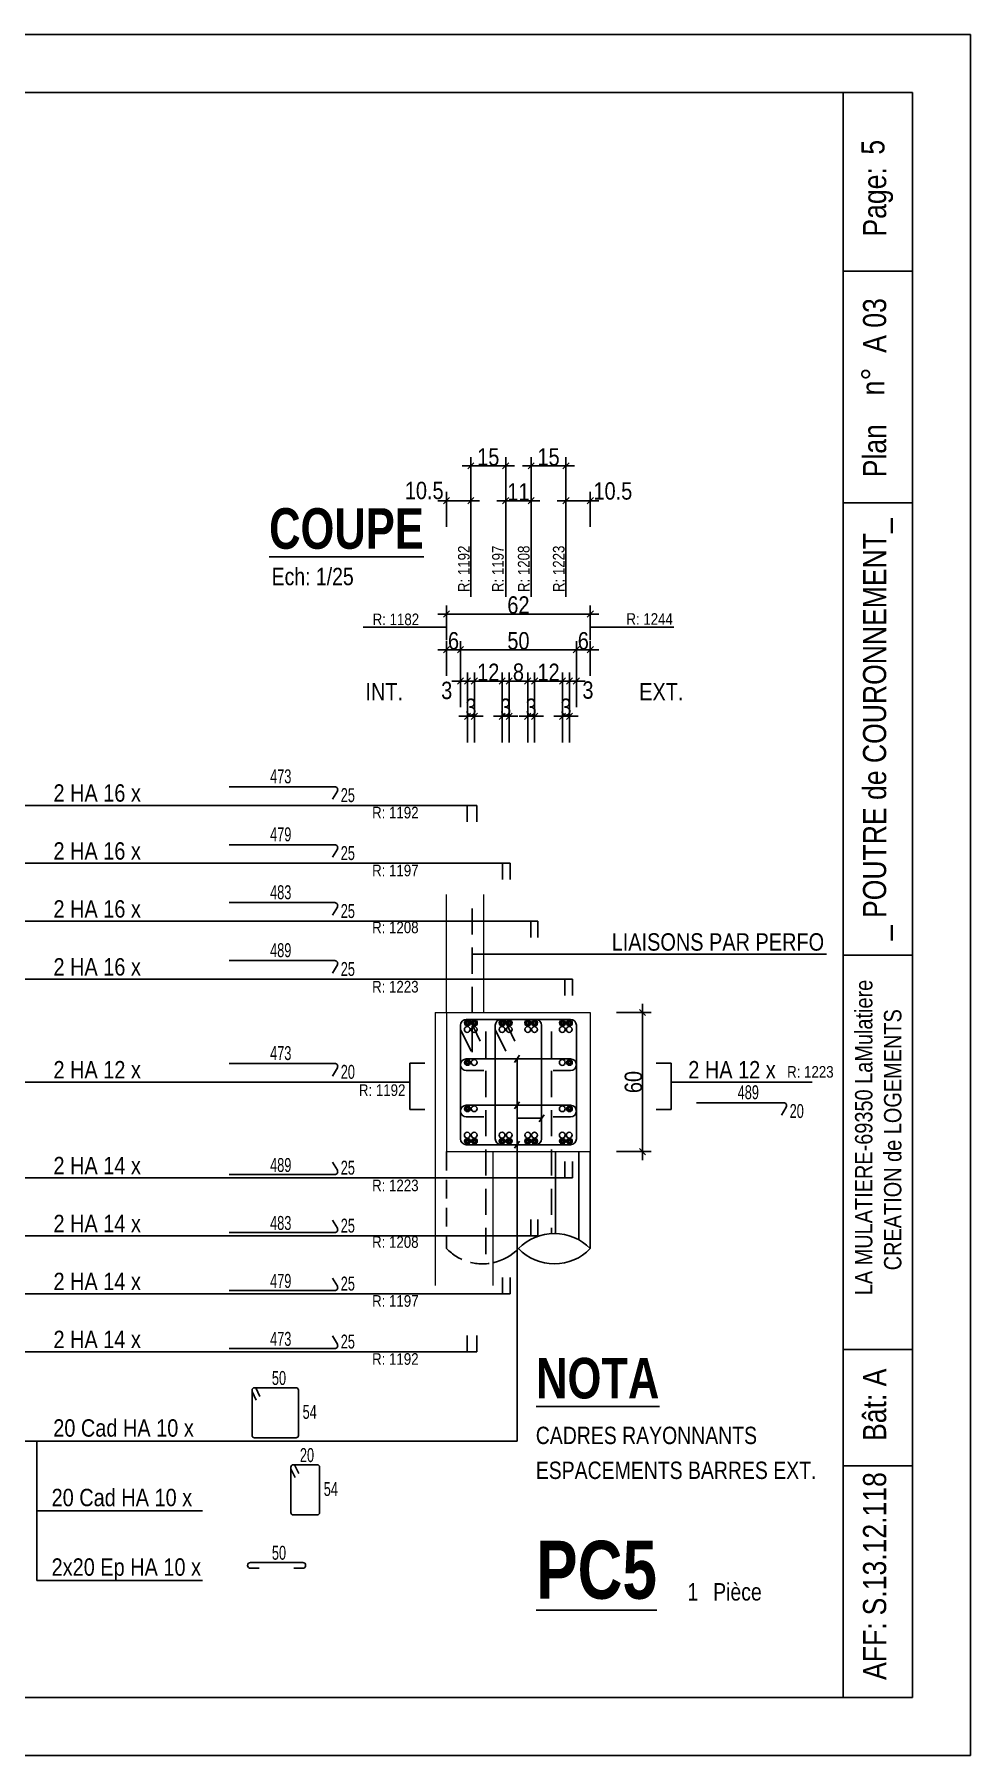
# Model space of a CAD drawing. Header units: centimetres. Extents: x 20328 to 51171, y -21855 to -16644.
# Drawn here: x 33502 to 34310, y -18525 to -17040 of the extents above; entities that cross this region are included whole.
import ezdxf
from ezdxf.enums import TextEntityAlignment as Align

# ---------------------------------------------------------------- set-up
doc = ezdxf.new("R2010")
doc.units = ezdxf.units.CM
doc.header["$LTSCALE"] = 25.4
doc.header["$PDMODE"] = 1
doc.header["$PDSIZE"] = -2
doc.linetypes.add('CACHEX2', pattern=[19.05, 12.7, -6.35])
for name, color, linetype in [('01_cote_gen', 4, 'Continuous'), ('01_fenetres', 171, 'Continuous'), ('01_linteaux', 2, 'Continuous'), ('01_murs_sup', 2, 'CACHEX2'), ('01_poch_murs', 253, 'Continuous'), ('01_texte', 230, 'Continuous'), ('AA_COTES', 2, 'Continuous')]:
    doc.layers.add(name, color=color, linetype=linetype)
doc.layers.add('01_murs_coup', color=5, linetype='Continuous', lineweight=60)
doc.styles.add('impact', font='impact.ttf')
doc.styles.add('MATTE_TXT', font='arial.ttf')
doc.styles.add('STYLE2', font='ARIALN.TTF')
doc.dimstyles.new('JB25', dxfattribs={"dimscale": 0.1, "dimtxt": 150, "dimasz": 15, "dimexe": 0.1, "dimexo": 0.1, "dimgap": 0.09, "dimtad": 1, "dimdec": 1, "dimlfac": 0.5, "dimdsep": 46, "dimtxsty": 'STYLE2', "dimblk1": 'BOND_G', "dimblk2": 'BOND_D', "dimsah": 1, "dimcen": 1.5, "dimdle": 0.01, "dimse1": 1, "dimse2": 1, "dimclrd": 4, "dimclre": 2, "dimclrt": 6, "dimazin": 2, "dimtfac": 2.333333, "dimtdec": 1, "dimtix": 1, "dimtmove": 2, "dimatfit": 3, "dimldrblk": 'BOND_G', "dimfxl": 1, "dimtolj": 1, "dimtzin": 0, "dimarcsym": 0})

# ---------------------------------------------------------------- blocks, each defined once
blk = doc.blocks.new('BOND_G')
at = {"layer": 'AA_COTES', "color": 0}
for p, q in [((0, -5), (0, 15)), ((5, 0), (-5, 0)), ((1.77, 1.77), (-1.77, -1.77))]:
    blk.add_line(p, q, dxfattribs=at)
blk = doc.blocks.new('BOND_D')
at = {"layer": 'AA_COTES', "color": 0}
for p, q in [((5, 0), (-5, 0)), ((-1.77, -1.77), (1.77, 1.77)), ((0, 5), (0, -15))]:
    blk.add_line(p, q, dxfattribs=at)
blk = doc.blocks.new('*D116')
at = {"layer": '01_cote_gen', "color": 4, "lineweight": -2, "ltscale": 3, "transparency": 16777216}
blk.add_line((34027.1, -17885.8), (34027.1, -18002.8), dxfattribs=at)
at = {"layer": 'Defpoints', "color": 0, "ltscale": 3, "transparency": 16777216}
for p in [(33922, -17884.3), (33922, -18004.3), (34027.1, -18004.3)]:
    blk.add_point(p, dxfattribs=at)
at = {"layer": '01_cote_gen', "color": 4, "lineweight": -2, "ltscale": 3, "transparency": 16777216, "xscale": 1.5, "yscale": 1.5, "zscale": 1.5}
for name, p, rotation in [('BOND_G', (34027.1, -17884.3), 90), ('BOND_D', (34027.1, -18004.3), 270)]:
    blk.add_blockref(name, p, dxfattribs=dict(at, rotation=rotation))
at = {"layer": '01_cote_gen', "color": 6, "ltscale": 3, "transparency": 16777216, "insert": (34019.4, -17944.3), "char_height": 15, "attachment_point": 5, "rotation": 90, "style": 'STYLE2'}
blk.add_mtext('\\A1;60', dxfattribs=at)
blk = doc.blocks.new('*D117')
at = {"layer": '01_cote_gen', "color": 4, "lineweight": -2, "ltscale": 3, "transparency": 16777216}
blk.add_line((33859.6, -17540.5), (33980.6, -17540.5), dxfattribs=at)
at = {"layer": 'Defpoints', "color": 0, "ltscale": 3, "transparency": 16777216}
for p in [(33982.1, -17540.5), (33858.1, -17552.9), (33982.1, -17552.9)]:
    blk.add_point(p, dxfattribs=at)
at = {"layer": '01_cote_gen', "color": 4, "lineweight": -2, "ltscale": 3, "transparency": 16777216, "xscale": 1.5, "yscale": 1.5, "zscale": 1.5, "rotation": 180}
blk.add_blockref('BOND_G', (33858.1, -17540.5), dxfattribs=at)
at = {"layer": '01_cote_gen', "color": 4, "lineweight": -2, "ltscale": 3, "transparency": 16777216, "xscale": 1.5, "yscale": 1.5, "zscale": 1.5}
blk.add_blockref('BOND_D', (33982.1, -17540.5), dxfattribs=at)
at = {"layer": '01_cote_gen', "color": 6, "ltscale": 3, "transparency": 16777216, "insert": (33920.1, -17532.8), "char_height": 15, "attachment_point": 5, "style": 'STYLE2'}
blk.add_mtext('\\A1;62', dxfattribs=at)
blk = doc.blocks.new('*D118')
at = {"layer": '01_cote_gen', "color": 4, "lineweight": -2, "ltscale": 3, "transparency": 16777216}
blk.add_line((33871.6, -17571.3), (33968.6, -17571.3), dxfattribs=at)
at = {"layer": 'Defpoints', "color": 0, "ltscale": 3, "transparency": 16777216}
for p in [(33970.1, -17571.3), (33870.1, -17619.2), (33970.1, -17619.2)]:
    blk.add_point(p, dxfattribs=at)
at = {"layer": '01_cote_gen', "color": 4, "lineweight": -2, "ltscale": 3, "transparency": 16777216, "xscale": 1.5, "yscale": 1.5, "zscale": 1.5, "rotation": 180}
blk.add_blockref('BOND_G', (33870.1, -17571.3), dxfattribs=at)
at = {"layer": '01_cote_gen', "color": 4, "lineweight": -2, "ltscale": 3, "transparency": 16777216, "xscale": 1.5, "yscale": 1.5, "zscale": 1.5}
blk.add_blockref('BOND_D', (33970.1, -17571.3), dxfattribs=at)
at = {"layer": '01_cote_gen', "color": 6, "ltscale": 3, "transparency": 16777216, "insert": (33920.1, -17563.7), "char_height": 15, "attachment_point": 5, "style": 'STYLE2'}
blk.add_mtext('\\A1;50', dxfattribs=at)
blk = doc.blocks.new('*D119')
at = {"layer": '01_cote_gen', "color": 4, "lineweight": -2, "ltscale": 3, "transparency": 16777216}
blk.add_line((33871.6, -17598.3), (33874.6, -17598.3), dxfattribs=at)
at = {"layer": 'Defpoints', "color": 0, "ltscale": 3, "transparency": 16777216}
for p in [(33876.1, -17598.3), (33876.1, -17625.9), (33870.1, -17641)]:
    blk.add_point(p, dxfattribs=at)
at = {"layer": '01_cote_gen', "color": 4, "lineweight": -2, "ltscale": 3, "transparency": 16777216, "xscale": 1.5, "yscale": 1.5, "zscale": 1.5, "rotation": 180}
blk.add_blockref('BOND_G', (33870.1, -17598.3), dxfattribs=at)
at = {"layer": '01_cote_gen', "color": 4, "lineweight": -2, "ltscale": 3, "transparency": 16777216, "xscale": 1.5, "yscale": 1.5, "zscale": 1.5}
blk.add_blockref('BOND_D', (33876.1, -17598.3), dxfattribs=at)
at = {"layer": '01_cote_gen', "color": 6, "ltscale": 3, "transparency": 16777216, "insert": (33858.2, -17606.5), "char_height": 15, "attachment_point": 5, "style": 'STYLE2'}
blk.add_mtext('\\A1;3', dxfattribs=at)
blk = doc.blocks.new('*D120')
at = {"layer": '01_cote_gen', "color": 4, "lineweight": -2, "ltscale": 3, "transparency": 16777216}
for p, q in [((33874.6, -17628.7), (33873.1, -17628.7)), ((33882.1, -17628.7), (33876.1, -17628.7)), ((33883.6, -17628.7), (33885.1, -17628.7))]:
    blk.add_line(p, q, dxfattribs=at)
at = {"layer": 'Defpoints', "color": 0, "ltscale": 3, "transparency": 16777216}
for p in [(33876.1, -17625.9), (33882.1, -17625.9), (33876.1, -17628.7)]:
    blk.add_point(p, dxfattribs=at)
at = {"layer": '01_cote_gen', "color": 4, "lineweight": -2, "ltscale": 3, "transparency": 16777216, "xscale": 1.5, "yscale": 1.5, "zscale": 1.5}
blk.add_blockref('BOND_D', (33876.1, -17628.7), dxfattribs=at)
at = {"layer": '01_cote_gen', "color": 4, "lineweight": -2, "ltscale": 3, "transparency": 16777216, "xscale": 1.5, "yscale": 1.5, "zscale": 1.5, "rotation": 180}
blk.add_blockref('BOND_G', (33882.1, -17628.7), dxfattribs=at)
at = {"layer": '01_cote_gen', "color": 6, "ltscale": 3, "transparency": 16777216, "insert": (33879.1, -17621), "char_height": 15, "attachment_point": 5, "style": 'STYLE2'}
blk.add_mtext('\\A1;3', dxfattribs=at)
blk = doc.blocks.new('*D121')
at = {"layer": '01_cote_gen', "color": 4, "lineweight": -2, "ltscale": 3, "transparency": 16777216}
blk.add_line((33883.6, -17598.3), (33904.6, -17598.3), dxfattribs=at)
at = {"layer": 'Defpoints', "color": 0, "ltscale": 3, "transparency": 16777216}
for p in [(33906.1, -17598.3), (33882.1, -17625.9), (33906.1, -17625.9)]:
    blk.add_point(p, dxfattribs=at)
at = {"layer": '01_cote_gen', "color": 4, "lineweight": -2, "ltscale": 3, "transparency": 16777216, "xscale": 1.5, "yscale": 1.5, "zscale": 1.5, "rotation": 180}
blk.add_blockref('BOND_G', (33882.1, -17598.3), dxfattribs=at)
at = {"layer": '01_cote_gen', "color": 4, "lineweight": -2, "ltscale": 3, "transparency": 16777216, "xscale": 1.5, "yscale": 1.5, "zscale": 1.5}
blk.add_blockref('BOND_D', (33906.1, -17598.3), dxfattribs=at)
at = {"layer": '01_cote_gen', "color": 6, "ltscale": 3, "transparency": 16777216, "insert": (33894.1, -17590.8), "char_height": 15, "attachment_point": 5, "style": 'STYLE2'}
blk.add_mtext('\\A1;12', dxfattribs=at)
blk = doc.blocks.new('*D122')
at = {"layer": '01_cote_gen', "color": 4, "lineweight": -2, "ltscale": 3, "transparency": 16777216}
for p, q in [((33904.6, -17628.7), (33903.1, -17628.7)), ((33912.1, -17628.7), (33906.1, -17628.7)), ((33913.6, -17628.7), (33915.1, -17628.7))]:
    blk.add_line(p, q, dxfattribs=at)
at = {"layer": 'Defpoints', "color": 0, "ltscale": 3, "transparency": 16777216}
for p in [(33906.1, -17625.9), (33912.1, -17625.9), (33906.1, -17628.7)]:
    blk.add_point(p, dxfattribs=at)
at = {"layer": '01_cote_gen', "color": 4, "lineweight": -2, "ltscale": 3, "transparency": 16777216, "xscale": 1.5, "yscale": 1.5, "zscale": 1.5}
blk.add_blockref('BOND_D', (33906.1, -17628.7), dxfattribs=at)
at = {"layer": '01_cote_gen', "color": 4, "lineweight": -2, "ltscale": 3, "transparency": 16777216, "xscale": 1.5, "yscale": 1.5, "zscale": 1.5, "rotation": 180}
blk.add_blockref('BOND_G', (33912.1, -17628.7), dxfattribs=at)
at = {"layer": '01_cote_gen', "color": 6, "ltscale": 3, "transparency": 16777216, "insert": (33909.1, -17621), "char_height": 15, "attachment_point": 5, "style": 'STYLE2'}
blk.add_mtext('\\A1;3', dxfattribs=at)
blk = doc.blocks.new('*D123')
at = {"layer": '01_cote_gen', "color": 4, "lineweight": -2, "ltscale": 3, "transparency": 16777216}
for p, q in [((33926.6, -17628.7), (33925.1, -17628.7)), ((33934.1, -17628.7), (33928.1, -17628.7)), ((33935.6, -17628.7), (33937.1, -17628.7))]:
    blk.add_line(p, q, dxfattribs=at)
at = {"layer": 'Defpoints', "color": 0, "ltscale": 3, "transparency": 16777216}
for p in [(33928.1, -17625.9), (33934.1, -17625.9), (33928.1, -17628.7)]:
    blk.add_point(p, dxfattribs=at)
at = {"layer": '01_cote_gen', "color": 4, "lineweight": -2, "ltscale": 3, "transparency": 16777216, "xscale": 1.5, "yscale": 1.5, "zscale": 1.5}
blk.add_blockref('BOND_D', (33928.1, -17628.7), dxfattribs=at)
at = {"layer": '01_cote_gen', "color": 4, "lineweight": -2, "ltscale": 3, "transparency": 16777216, "xscale": 1.5, "yscale": 1.5, "zscale": 1.5, "rotation": 180}
blk.add_blockref('BOND_G', (33934.1, -17628.7), dxfattribs=at)
at = {"layer": '01_cote_gen', "color": 6, "ltscale": 3, "transparency": 16777216, "insert": (33931.1, -17621), "char_height": 15, "attachment_point": 5, "style": 'STYLE2'}
blk.add_mtext('\\A1;3', dxfattribs=at)
blk = doc.blocks.new('*D124')
at = {"layer": '01_cote_gen', "color": 4, "lineweight": -2, "ltscale": 3, "transparency": 16777216}
for p, q in [((33956.6, -17628.7), (33955.1, -17628.7)), ((33964.1, -17628.7), (33958.1, -17628.7)), ((33965.6, -17628.7), (33967.1, -17628.7))]:
    blk.add_line(p, q, dxfattribs=at)
at = {"layer": 'Defpoints', "color": 0, "ltscale": 3, "transparency": 16777216}
for p in [(33958.1, -17625.9), (33964.1, -17625.9), (33958.1, -17628.7)]:
    blk.add_point(p, dxfattribs=at)
at = {"layer": '01_cote_gen', "color": 4, "lineweight": -2, "ltscale": 3, "transparency": 16777216, "xscale": 1.5, "yscale": 1.5, "zscale": 1.5}
blk.add_blockref('BOND_D', (33958.1, -17628.7), dxfattribs=at)
at = {"layer": '01_cote_gen', "color": 4, "lineweight": -2, "ltscale": 3, "transparency": 16777216, "xscale": 1.5, "yscale": 1.5, "zscale": 1.5, "rotation": 180}
blk.add_blockref('BOND_G', (33964.1, -17628.7), dxfattribs=at)
at = {"layer": '01_cote_gen', "color": 6, "ltscale": 3, "transparency": 16777216, "insert": (33961.1, -17621), "char_height": 15, "attachment_point": 5, "style": 'STYLE2'}
blk.add_mtext('\\A1;3', dxfattribs=at)
blk = doc.blocks.new('*D125')
at = {"layer": '01_cote_gen', "color": 4, "lineweight": -2, "ltscale": 3, "transparency": 16777216}
blk.add_line((33913.6, -17598.3), (33926.6, -17598.3), dxfattribs=at)
at = {"layer": 'Defpoints', "color": 0, "ltscale": 3, "transparency": 16777216}
for p in [(33928.1, -17598.3), (33912.1, -17634.4), (33928.1, -17634.4)]:
    blk.add_point(p, dxfattribs=at)
at = {"layer": '01_cote_gen', "color": 4, "lineweight": -2, "ltscale": 3, "transparency": 16777216, "xscale": 1.5, "yscale": 1.5, "zscale": 1.5, "rotation": 180}
blk.add_blockref('BOND_G', (33912.1, -17598.3), dxfattribs=at)
at = {"layer": '01_cote_gen', "color": 4, "lineweight": -2, "ltscale": 3, "transparency": 16777216, "xscale": 1.5, "yscale": 1.5, "zscale": 1.5}
blk.add_blockref('BOND_D', (33928.1, -17598.3), dxfattribs=at)
at = {"layer": '01_cote_gen', "color": 6, "ltscale": 3, "transparency": 16777216, "insert": (33920.1, -17590.7), "char_height": 15, "attachment_point": 5, "style": 'STYLE2'}
blk.add_mtext('\\A1;8', dxfattribs=at)
blk = doc.blocks.new('*D126')
at = {"layer": '01_cote_gen', "color": 4, "lineweight": -2, "ltscale": 3, "transparency": 16777216}
blk.add_line((33935.6, -17598.3), (33956.6, -17598.3), dxfattribs=at)
at = {"layer": 'Defpoints', "color": 0, "ltscale": 3, "transparency": 16777216}
for p in [(33958.1, -17598.3), (33934.1, -17633.6), (33958.1, -17633.6)]:
    blk.add_point(p, dxfattribs=at)
at = {"layer": '01_cote_gen', "color": 4, "lineweight": -2, "ltscale": 3, "transparency": 16777216, "xscale": 1.5, "yscale": 1.5, "zscale": 1.5, "rotation": 180}
blk.add_blockref('BOND_G', (33934.1, -17598.3), dxfattribs=at)
at = {"layer": '01_cote_gen', "color": 4, "lineweight": -2, "ltscale": 3, "transparency": 16777216, "xscale": 1.5, "yscale": 1.5, "zscale": 1.5}
blk.add_blockref('BOND_D', (33958.1, -17598.3), dxfattribs=at)
at = {"layer": '01_cote_gen', "color": 6, "ltscale": 3, "transparency": 16777216, "insert": (33946.1, -17590.8), "char_height": 15, "attachment_point": 5, "style": 'STYLE2'}
blk.add_mtext('\\A1;12', dxfattribs=at)
blk = doc.blocks.new('*D127')
at = {"layer": '01_cote_gen', "color": 4, "lineweight": -2, "ltscale": 3, "transparency": 16777216}
blk.add_line((33965.6, -17598.3), (33968.6, -17598.3), dxfattribs=at)
at = {"layer": 'Defpoints', "color": 0, "ltscale": 3, "transparency": 16777216}
for p in [(33970.1, -17593.8), (33970.1, -17598.3), (33964.1, -17636.2)]:
    blk.add_point(p, dxfattribs=at)
at = {"layer": '01_cote_gen', "color": 4, "lineweight": -2, "ltscale": 3, "transparency": 16777216, "xscale": 1.5, "yscale": 1.5, "zscale": 1.5, "rotation": 180}
blk.add_blockref('BOND_G', (33964.1, -17598.3), dxfattribs=at)
at = {"layer": '01_cote_gen', "color": 4, "lineweight": -2, "ltscale": 3, "transparency": 16777216, "xscale": 1.5, "yscale": 1.5, "zscale": 1.5}
blk.add_blockref('BOND_D', (33970.1, -17598.3), dxfattribs=at)
at = {"layer": '01_cote_gen', "color": 6, "ltscale": 3, "transparency": 16777216, "insert": (33980.1, -17606.2), "char_height": 15, "attachment_point": 5, "style": 'STYLE2'}
blk.add_mtext('\\A1;3', dxfattribs=at)
blk = doc.blocks.new('*D128')
at = {"layer": '01_cote_gen', "color": 4, "lineweight": -2, "ltscale": 3, "transparency": 16777216}
blk.add_line((33971.6, -17571.3), (33980.6, -17571.3), dxfattribs=at)
at = {"layer": 'Defpoints', "color": 0, "ltscale": 3, "transparency": 16777216}
for p in [(33982.1, -17563), (33970.1, -17578.8), (33982.1, -17571.3)]:
    blk.add_point(p, dxfattribs=at)
at = {"layer": '01_cote_gen', "color": 4, "lineweight": -2, "ltscale": 3, "transparency": 16777216, "xscale": 1.5, "yscale": 1.5, "zscale": 1.5, "rotation": 180}
blk.add_blockref('BOND_G', (33970.1, -17571.3), dxfattribs=at)
at = {"layer": '01_cote_gen', "color": 4, "lineweight": -2, "ltscale": 3, "transparency": 16777216, "xscale": 1.5, "yscale": 1.5, "zscale": 1.5}
blk.add_blockref('BOND_D', (33982.1, -17571.3), dxfattribs=at)
at = {"layer": '01_cote_gen', "color": 6, "ltscale": 3, "transparency": 16777216, "insert": (33976.1, -17563.7), "char_height": 15, "attachment_point": 5, "style": 'STYLE2'}
blk.add_mtext('\\A1;6', dxfattribs=at)
blk = doc.blocks.new('*D129')
at = {"layer": '01_cote_gen', "color": 4, "lineweight": -2, "ltscale": 3, "transparency": 16777216}
blk.add_line((33859.6, -17571.3), (33868.6, -17571.3), dxfattribs=at)
at = {"layer": 'Defpoints', "color": 0, "ltscale": 3, "transparency": 16777216}
for p in [(33858.1, -17563), (33870.1, -17571.3), (33870.1, -17578.8)]:
    blk.add_point(p, dxfattribs=at)
at = {"layer": '01_cote_gen', "color": 4, "lineweight": -2, "ltscale": 3, "transparency": 16777216, "xscale": 1.5, "yscale": 1.5, "zscale": 1.5, "rotation": 180}
blk.add_blockref('BOND_G', (33858.1, -17571.3), dxfattribs=at)
at = {"layer": '01_cote_gen', "color": 4, "lineweight": -2, "ltscale": 3, "transparency": 16777216, "xscale": 1.5, "yscale": 1.5, "zscale": 1.5}
blk.add_blockref('BOND_D', (33870.1, -17571.3), dxfattribs=at)
at = {"layer": '01_cote_gen', "color": 6, "ltscale": 3, "transparency": 16777216, "insert": (33864.1, -17563.7), "char_height": 15, "attachment_point": 5, "style": 'STYLE2'}
blk.add_mtext('\\A1;6', dxfattribs=at)
blk = doc.blocks.new('*D130')
at = {"layer": '01_cote_gen', "color": 4, "lineweight": -2, "ltscale": 3, "transparency": 16777216}
blk.add_line((33859.6, -17442.7), (33877.6, -17442.7), dxfattribs=at)
at = {"layer": 'Defpoints', "color": 0, "ltscale": 3, "transparency": 16777216}
for p in [(33879.1, -17442.7), (33879.1, -17463.2), (33858.1, -17533)]:
    blk.add_point(p, dxfattribs=at)
at = {"layer": '01_cote_gen', "color": 4, "lineweight": -2, "ltscale": 3, "transparency": 16777216, "xscale": 1.5, "yscale": 1.5, "zscale": 1.5, "rotation": 180}
blk.add_blockref('BOND_G', (33858.1, -17442.7), dxfattribs=at)
at = {"layer": '01_cote_gen', "color": 4, "lineweight": -2, "ltscale": 3, "transparency": 16777216, "xscale": 1.5, "yscale": 1.5, "zscale": 1.5}
blk.add_blockref('BOND_D', (33879.1, -17442.7), dxfattribs=at)
at = {"layer": '01_cote_gen', "color": 6, "ltscale": 3, "transparency": 16777216, "insert": (33838.8, -17434), "char_height": 15, "attachment_point": 5, "style": 'STYLE2'}
blk.add_mtext('\\A1;10.5', dxfattribs=at)
blk = doc.blocks.new('*D131')
at = {"layer": '01_cote_gen', "color": 4, "lineweight": -2, "ltscale": 3, "transparency": 16777216}
blk.add_line((33880.6, -17412.7), (33907.6, -17412.7), dxfattribs=at)
at = {"layer": 'Defpoints', "color": 0, "ltscale": 3, "transparency": 16777216}
for p in [(33909.1, -17412.7), (33879.1, -17472.7), (33909.1, -17472.7)]:
    blk.add_point(p, dxfattribs=at)
at = {"layer": '01_cote_gen', "color": 4, "lineweight": -2, "ltscale": 3, "transparency": 16777216, "xscale": 1.5, "yscale": 1.5, "zscale": 1.5, "rotation": 180}
blk.add_blockref('BOND_G', (33879.1, -17412.7), dxfattribs=at)
at = {"layer": '01_cote_gen', "color": 4, "lineweight": -2, "ltscale": 3, "transparency": 16777216, "xscale": 1.5, "yscale": 1.5, "zscale": 1.5}
blk.add_blockref('BOND_D', (33909.1, -17412.7), dxfattribs=at)
at = {"layer": '01_cote_gen', "color": 6, "ltscale": 3, "transparency": 16777216, "insert": (33894.1, -17405), "char_height": 15, "attachment_point": 5, "style": 'STYLE2'}
blk.add_mtext('\\A1;15', dxfattribs=at)
blk = doc.blocks.new('*D132')
at = {"layer": '01_cote_gen', "color": 4, "lineweight": -2, "ltscale": 3, "transparency": 16777216}
blk.add_line((33910.6, -17442.7), (33929.6, -17442.7), dxfattribs=at)
at = {"layer": 'Defpoints', "color": 0, "ltscale": 3, "transparency": 16777216}
for p in [(33931.1, -17442.7), (33909.1, -17463.2), (33931.1, -17463.2)]:
    blk.add_point(p, dxfattribs=at)
at = {"layer": '01_cote_gen', "color": 4, "lineweight": -2, "ltscale": 3, "transparency": 16777216, "xscale": 1.5, "yscale": 1.5, "zscale": 1.5, "rotation": 180}
blk.add_blockref('BOND_G', (33909.1, -17442.7), dxfattribs=at)
at = {"layer": '01_cote_gen', "color": 4, "lineweight": -2, "ltscale": 3, "transparency": 16777216, "xscale": 1.5, "yscale": 1.5, "zscale": 1.5}
blk.add_blockref('BOND_D', (33931.1, -17442.7), dxfattribs=at)
at = {"layer": '01_cote_gen', "color": 6, "ltscale": 3, "transparency": 16777216, "insert": (33920.1, -17435.1), "char_height": 15, "attachment_point": 5, "style": 'STYLE2'}
blk.add_mtext('\\A1;11', dxfattribs=at)
blk = doc.blocks.new('*D133')
at = {"layer": '01_cote_gen', "color": 4, "lineweight": -2, "ltscale": 3, "transparency": 16777216}
blk.add_line((33932.6, -17412.7), (33959.6, -17412.7), dxfattribs=at)
at = {"layer": 'Defpoints', "color": 0, "ltscale": 3, "transparency": 16777216}
for p in [(33961.1, -17412.7), (33931.1, -17465.8), (33961.1, -17472.7)]:
    blk.add_point(p, dxfattribs=at)
at = {"layer": '01_cote_gen', "color": 4, "lineweight": -2, "ltscale": 3, "transparency": 16777216, "xscale": 1.5, "yscale": 1.5, "zscale": 1.5, "rotation": 180}
blk.add_blockref('BOND_G', (33931.1, -17412.7), dxfattribs=at)
at = {"layer": '01_cote_gen', "color": 4, "lineweight": -2, "ltscale": 3, "transparency": 16777216, "xscale": 1.5, "yscale": 1.5, "zscale": 1.5}
blk.add_blockref('BOND_D', (33961.1, -17412.7), dxfattribs=at)
at = {"layer": '01_cote_gen', "color": 6, "ltscale": 3, "transparency": 16777216, "insert": (33946.1, -17405), "char_height": 15, "attachment_point": 5, "style": 'STYLE2'}
blk.add_mtext('\\A1;15', dxfattribs=at)
blk = doc.blocks.new('*D134')
at = {"layer": '01_cote_gen', "color": 4, "lineweight": -2, "ltscale": 3, "transparency": 16777216}
blk.add_line((33962.6, -17442.7), (33980.6, -17442.7), dxfattribs=at)
at = {"layer": 'Defpoints', "color": 0, "ltscale": 3, "transparency": 16777216}
for p in [(33961.1, -17425.6), (33982.1, -17442.7), (33982.1, -17533)]:
    blk.add_point(p, dxfattribs=at)
at = {"layer": '01_cote_gen', "color": 4, "lineweight": -2, "ltscale": 3, "transparency": 16777216, "xscale": 1.5, "yscale": 1.5, "zscale": 1.5, "rotation": 180}
blk.add_blockref('BOND_G', (33961.1, -17442.7), dxfattribs=at)
at = {"layer": '01_cote_gen', "color": 4, "lineweight": -2, "ltscale": 3, "transparency": 16777216, "xscale": 1.5, "yscale": 1.5, "zscale": 1.5}
blk.add_blockref('BOND_D', (33982.1, -17442.7), dxfattribs=at)
at = {"layer": '01_cote_gen', "color": 6, "ltscale": 3, "transparency": 16777216, "insert": (34001.6, -17434.4), "char_height": 15, "attachment_point": 5, "style": 'STYLE2'}
blk.add_mtext('\\A1;10.5', dxfattribs=at)

msp = doc.modelspace()

# ---------------------------------------------------------------- linework, layer by layer
at = {"layer": '01_fenetres', "ltscale": 30}
for p, q in [((32260.3, -17090.41), (34260.3, -17090.41)), ((34200.3, -17090.41), (34200.3, -18475.41)), ((34260.3, -17090.41), (34260.3, -18475.41)), ((34260.3, -17090.41), (34260.3, -18475.41)), ((34260.3, -17244.54), (34200.3, -17244.54)), ((34260.3, -17444.54), (34200.3, -17444.54)), ((34200.3, -17834.74), (34260.3, -17834.74)), ((34200.3, -18174.91), (34260.3, -18174.91)), ((34200.3, -18275.41), (34260.3, -18275.41)), ((32260.3, -18475.41), (34260.3, -18475.41))]:
    msp.add_line(p, q, dxfattribs=at)
at = {"layer": '01_linteaux'}
for p, q in [((33670.4, -17689.52), (33761.67, -17689.52)), ((33763.83, -17693.27), (33759.75, -17700.35)), ((33670.4, -17739.52), (33761.67, -17739.52)), ((33763.83, -17743.27), (33759.75, -17750.35)), ((33670.4, -17789.52), (33761.67, -17789.52)), ((33763.83, -17793.27), (33759.75, -17800.35)), ((33670.4, -17839.52), (33761.67, -17839.52)), ((33763.83, -17843.27), (33759.75, -17850.35)), ((33875.11, -17890.34), (33965.11, -17890.34)), ((33878.03, -17890.34), (33887.12, -17909.01)), ((33908.03, -17890.34), (33917.12, -17909.01)), ((33870.11, -17895.34), (33870.11, -17993.34)), ((33870.11, -17898.88), (33879.2, -17917.55)), ((33900.11, -17895.34), (33900.11, -17993.34)), ((33900.11, -17898.88), (33909.2, -17917.55)), ((33940.11, -17895.34), (33940.11, -17993.34)), ((33970.11, -17895.34), (33970.11, -17993.34)), ((33670.4, -17928.28), (33761.67, -17928.28)), ((33763.83, -17932.03), (33759.75, -17939.11)), ((33965.11, -17924.34), (33875.11, -17924.34)), ((33890.11, -17934.34), (33875.11, -17934.34)), ((33965.11, -17934.34), (33950.11, -17934.34)), ((33965.11, -17964.34), (33875.11, -17964.34)), ((34073.9, -17962.1), (34149.07, -17962.1)), ((34151.23, -17965.85), (34147.15, -17972.92)), ((33890.11, -17974.34), (33875.11, -17974.34)), ((33965.11, -17974.34), (33950.11, -17974.34)), ((33875.11, -17998.34), (33965.11, -17998.34)), ((33982.11, -18088.04), (33982.11, -18004.34)), ((33670.4, -18024.2), (33761.67, -18024.2)), ((33763.83, -18020.45), (33759.75, -18013.38)), ((33763.83, -18070.45), (33759.75, -18063.38)), ((33670.4, -18074.2), (33761.67, -18074.2)), ((33763.83, -18120.45), (33759.75, -18113.38)), ((33670.4, -18124.2), (33761.67, -18124.2)), ((33670.4, -18174.2), (33761.67, -18174.2)), ((33763.83, -18170.45), (33759.75, -18163.38)), ((33690.22, -18210), (33690.22, -18249.2)), ((33690.22, -18211.42), (33693.86, -18218.88)), ((33692.22, -18208), (33728.22, -18208)), ((33693.39, -18208), (33697.02, -18215.47)), ((33730.22, -18210), (33730.22, -18249.2)), ((33692.22, -18251.2), (33728.22, -18251.2)), ((33723.71, -18276.52), (33723.71, -18315.72)), ((33723.71, -18277.93), (33727.34, -18285.4)), ((33725.71, -18274.52), (33746.45, -18274.52)), ((33726.87, -18274.52), (33730.51, -18281.99)), ((33748.45, -18276.52), (33748.45, -18315.72)), ((33725.71, -18317.72), (33746.45, -18317.72)), ((33733.92, -18358.81), (33688.92, -18358.81)), ((33696.42, -18363.81), (33688.92, -18363.81)), ((33733.92, -18363.81), (33726.42, -18363.81))]:
    msp.add_line(p, q, dxfattribs=at)
at = {"layer": '01_linteaux', "const_width": 3}
for points in [[(33874.86, -17893.34, 1), (33877.36, -17893.34, 1)], [(33880.86, -17893.34, 1), (33883.36, -17893.34, 1)], [(33904.86, -17893.34, 1), (33907.36, -17893.34, 1)], [(33910.86, -17893.34, 1), (33913.36, -17893.34, 1)], [(33926.86, -17893.34, 1), (33929.36, -17893.34, 1)], [(33932.86, -17893.34, 1), (33935.36, -17893.34, 1)], [(33956.86, -17893.34, 1), (33959.36, -17893.34, 1)], [(33962.86, -17893.34, 1), (33965.36, -17893.34, 1)], [(33874.86, -17927.34, 1), (33877.36, -17927.34, 1)], [(33962.86, -17927.34, 1), (33965.36, -17927.34, 1)], [(33874.86, -17967.34, 1), (33877.36, -17967.34, 1)], [(33962.86, -17967.34, 1), (33965.36, -17967.34, 1)], [(33874.86, -17995.34, -1), (33877.36, -17995.34, -1)], [(33880.86, -17995.34, -1), (33883.36, -17995.34, -1)], [(33904.86, -17995.34, -1), (33907.36, -17995.34, -1)], [(33910.86, -17995.34, -1), (33913.36, -17995.34, -1)], [(33926.86, -17995.34, -1), (33929.36, -17995.34, -1)], [(33932.86, -17995.34, -1), (33935.36, -17995.34, -1)], [(33956.86, -17995.34, -1), (33959.36, -17995.34, -1)], [(33962.86, -17995.34, -1), (33965.36, -17995.34, -1)]]:
    msp.add_lwpolyline(points, format="xyb", close=True, dxfattribs=at)
at = {"layer": '01_linteaux'}
for centre in [(33876.11, -17893.34), (33882.11, -17893.34), (33906.11, -17893.34), (33912.11, -17893.34), (33928.11, -17893.34), (33934.11, -17893.34), (33958.11, -17893.34), (33964.11, -17893.34), (33875.95, -17898.91), (33881.95, -17898.91), (33905.95, -17898.91), (33912.19, -17898.91), (33928.14, -17898.91), (33933.95, -17898.91), (33957.95, -17898.91), (33963.95, -17898.91), (33876.11, -17927.34), (33881.95, -17927.38), (33957.95, -17927.38), (33964.11, -17927.34), (33876.11, -17967.34), (33881.95, -17967.32), (33957.95, -17967.32), (33964.11, -17967.34), (33875.95, -17990.08), (33876.11, -17995.34), (33881.95, -17990.08), (33882.11, -17995.34), (33905.95, -17990.08), (33906.11, -17995.34), (33912.11, -17995.34), (33912.19, -17990.08), (33928.11, -17995.34), (33928.14, -17990.08), (33933.95, -17990.08), (33934.11, -17995.34), (33957.95, -17990.08), (33958.11, -17995.34), (33963.95, -17990.08), (33964.11, -17995.34)]:
    msp.add_circle(centre, 2.5, dxfattribs=at)
for centre, radius, start, end in [((33761.67, -17692.02), 2.5, 330, 90), ((33761.67, -17742.02), 2.5, 330, 90), ((33761.67, -17792.02), 2.5, 330, 90), ((33761.67, -17842.02), 2.5, 330, 90), ((33875.11, -17895.34), 5, 90, 180), ((33905.11, -17895.34), 5, 90, 180), ((33935.11, -17895.34), 5, 0, 90), ((33965.11, -17895.34), 5, 0, 90), ((33761.67, -17930.78), 2.5, 330, 90), ((33875.11, -17929.34), 5, 90, 270), ((33965.11, -17929.34), 5, 270, 90), ((33875.11, -17969.34), 5, 90, 270), ((33965.11, -17969.34), 5, 270, 90), ((34149.07, -17964.6), 2.5, 330, 90), ((33875.11, -17993.34), 5, 180, 270), ((33905.11, -17993.34), 5, 180, 270), ((33935.11, -17993.34), 5, 270, 0), ((33965.11, -17993.34), 5, 270, 0), ((33761.67, -18021.7), 2.5, 270, 30), ((33761.67, -18071.7), 2.5, 270, 30), ((33951.11, -18118.18), 43.24, 44.19387, 135.80613), ((33889.11, -18057.9), 43.24, 282.01437, 315.80613), ((33951.11, -18057.9), 43.24, 224.19387, 315.80613), ((33761.67, -18121.7), 2.5, 270, 30), ((33761.67, -18171.7), 2.5, 270, 30), ((33692.22, -18210), 2, 90, 180), ((33728.22, -18210), 2, 0, 90), ((33692.22, -18249.2), 2, 180, 270), ((33728.22, -18249.2), 2, 270, 0), ((33725.71, -18276.52), 2, 90, 180), ((33746.45, -18276.52), 2, 0, 90), ((33725.71, -18315.72), 2, 180, 270), ((33746.45, -18315.72), 2, 270, 0), ((33688.92, -18361.31), 2.5, 90, 270), ((33733.92, -18361.31), 2.5, 270, 90)]:
    msp.add_arc(centre, radius, start, end, dxfattribs=at)
at = {"layer": '01_murs_coup', "linetype": 'Continuous', "lineweight": 5}
for p, q in [((33858.11, -17884.34), (33858.11, -17782.36)), ((33890.11, -17884.34), (33890.11, -17782.36)), ((33848.11, -17884.34), (33982.11, -17884.34)), ((33848.11, -17884.34), (33848.11, -18119.75)), ((33858.11, -17884.34), (33858.11, -18004.34)), ((33982.11, -17884.34), (33982.11, -18004.34)), ((33858.11, -18004.34), (33982.11, -18004.34)), ((33898.11, -18004.34), (33898.11, -18119.75))]:
    msp.add_line(p, q, dxfattribs=at)
at = {"layer": '01_murs_sup', "ltscale": 0.07}
for p, q in [((33880.29, -17794.42), (33880.29, -17924.34)), ((33891.83, -17900.81), (33891.83, -18101.06)), ((33948.67, -17900.81), (33948.67, -18075.02))]:
    msp.add_line(p, q, dxfattribs=at)
at = {"layer": '01_murs_sup', "ltscale": 0.05}
msp.add_line((33858.11, -18004.34), (33858.11, -18088.04), dxfattribs=at)
msp.add_arc((33889.11, -18057.9), 43.24, 224.19387, 282.01437, dxfattribs=at)
at = {"layer": '01_poch_murs'}
for p, q in [((33952.11, -18004.34), (33952.11, -18074.96)), ((33972.11, -18004.34), (33972.11, -18080.39))]:
    msp.add_line(p, q, dxfattribs=at)
at = {"layer": '01_texte', "ltscale": 30}
for p, q in [((32210.3, -17040.41), (34310.3, -17040.41)), ((34310.3, -17040.41), (34310.3, -18525.41)), ((33425.26, -17705.58), (33884.25, -17705.58)), ((33875.94, -17705.58), (33875.94, -17719.66)), ((33884.25, -17705.58), (33884.25, -17719.66)), ((33425.26, -17755.58), (33912.87, -17755.58)), ((33906.41, -17755.58), (33906.41, -17769.66)), ((33912.87, -17755.58), (33912.87, -17769.66)), ((33425.26, -17805.58), (33936.97, -17805.58)), ((33930.69, -17805.58), (33930.69, -17819.66)), ((33936.97, -17805.58), (33936.97, -17819.66)), ((33425.26, -17855.58), (33966.88, -17855.58)), ((33960.14, -17855.58), (33960.14, -17869.66)), ((33966.88, -17855.58), (33966.88, -17869.66)), ((33826.5, -17967.95), (33826.5, -17927.89)), ((33826.5, -17927.89), (33839.29, -17927.89)), ((34051.87, -17927.89), (34039.08, -17927.89)), ((34051.87, -17967.95), (34051.87, -17927.89)), ((33425.26, -17944.34), (33826.5, -17944.34)), ((34051.87, -17944.34), (34173.61, -17944.34)), ((33826.5, -17967.95), (33839.29, -17967.95)), ((34051.87, -17967.95), (34039.08, -17967.95)), ((33960.14, -18027.02), (33960.14, -18012.94)), ((33966.88, -18027.02), (33966.88, -18012.94)), ((33425.26, -18027.02), (33966.88, -18027.02)), ((33930.69, -18077.02), (33930.69, -18062.94)), ((33936.97, -18077.02), (33936.97, -18062.94)), ((33425.26, -18077.02), (33936.97, -18077.02)), ((33906.41, -18127.02), (33906.41, -18112.94)), ((33912.87, -18127.02), (33912.87, -18112.94)), ((33425.26, -18127.02), (33912.87, -18127.02)), ((33875.94, -18177.02), (33875.94, -18162.94)), ((33884.25, -18177.02), (33884.25, -18162.94)), ((33425.26, -18177.02), (33884.25, -18177.02)), ((32210.3, -18525.41), (34310.3, -18525.41))]:
    msp.add_line(p, q, dxfattribs=at)
at = {"layer": '01_texte'}
for p, q in [((33879.11, -17463.17), (33879.11, -17525.8)), ((33909.11, -17463.17), (33909.11, -17525.8)), ((33931.11, -17463.17), (33931.11, -17525.8)), ((33961.11, -17463.17), (33961.11, -17525.8)), ((33785.98, -17551.94), (33858.11, -17551.94)), ((33982.11, -17551.94), (34054.25, -17551.94)), ((33880.29, -17834.1), (34185.9, -17834.1))]:
    msp.add_line(p, q, dxfattribs=at)
at = {"layer": '01_texte', "linetype": 'Continuous'}
for p, q in [((33921.02, -17921.23), (33916.77, -17927.45)), ((33918.9, -18254.27), (33918.9, -17924.34)), ((33921.02, -17961.23), (33916.77, -17967.45)), ((33940.11, -17975.55), (33918.9, -17975.55)), ((33942.24, -17972.45), (33937.99, -17978.66)), ((33921.02, -17995.23), (33916.77, -18001.45)), ((33463.81, -18254.27), (33918.9, -18254.27)), ((33504.41, -18254.27), (33504.41, -18374.25)), ((33504.41, -18314.25), (33647.52, -18314.25)), ((33504.41, -18374.25), (33647.52, -18374.25))]:
    msp.add_line(p, q, dxfattribs=at)

# ---------------------------------------------------------------- texts
at = {"layer": '01_texte', "style": 'STYLE2'}
for s, height, p in [('5', 20, (34236.01, -17144.15)), ('Page:', 20, (34237.46, -17214.83)), (' A 03', 20, (34237.46, -17321.47)), ('n%%D', 20, (34236.01, -17351.81)), ('Plan', 20, (34237.46, -17422.5)), (' _ POUTRE de COURONNEMENT_', 20, (34237.46, -17828.23)), ('R: 1192', 10, (33877.98, -17521.57)), ('R: 1197', 10, (33907.4, -17521.57)), ('R: 1208', 10, (33929.66, -17521.57)), ('R: 1223', 10, (33959.87, -17521.57)), ('LA MULATIERE-69350 LaMulatiere', 15, (34225.59, -18128.22)), ('CREATION de LOGEMENTS', 15, (34250.59, -18106.73)), ('Bât: A', 20, (34237.46, -18253.95)), ('S.13.12.118', 20, (34237.46, -18404.45)), ('AFF:', 20, (34237.46, -18460.12))]:
    msp.add_text(s, height=height, rotation=90, dxfattribs=at).set_placement(p)
at = {"layer": '01_texte', "style": 'impact'}
for s, height, p in [('%%UCOUPE', 35, (33704.94, -17494.69)), ('%%UNOTA', 35, (33935.37, -18227.77)), ('%%UPC5', 50, (33935.37, -18405.09))]:
    msp.add_text(s, height=height, dxfattribs=at).set_placement(p, align=Align.BOTTOM_LEFT)
at = {"layer": '01_texte', "style": 'MATTE_TXT', "width": 0.8}
for s, p in [('Ech: 1/25', (33742.55, -17520.11)), ('1', (34070.61, -18396.13)), ('Pièce', (34109.12, -18396.13))]:
    msp.add_text(s, height=15, dxfattribs=at).set_placement(p, align=Align.BOTTOM_CENTER)
at = {"layer": '01_texte', "style": 'STYLE2'}
for s, height, p in [('R: 1182', 10, (33794.28, -17550.1)), ('R: 1244', 10, (34013.27, -17549.78)), ('INT.', 15, (33788.08, -17615.01)), ('EXT.', 15, (34024.32, -17615.01)), ('R: 1192', 10, (33793.81, -17716.8)), ('R: 1197', 10, (33793.81, -17766.73)), ('R: 1208', 10, (33793.81, -17815.87)), ('LIAISONS PAR PERFO', 15, (34000.58, -17830.93)), ('R: 1223', 10, (33793.81, -17867.04)), ('R: 1223', 10, (34151.98, -17940.5)), ('R: 1192', 10, (33782.44, -17956.28)), ('R: 1223', 10, (33793.81, -18038.48)), ('R: 1208', 10, (33793.81, -18087.31)), ('R: 1197', 10, (33793.81, -18138.17)), ('R: 1192', 10, (33793.81, -18188.25)), ('20 Cad HA 10 x', 15, (33518.67, -18250.27)), ('20 Cad HA 10 x', 15, (33517.24, -18310.25)), ('2x20 Ep HA 10 x', 15, (33517.24, -18370.25))]:
    msp.add_text(s, height=height, dxfattribs=at).set_placement(p)
at = {"layer": '01_texte', "style": 'STYLE2', "width": 0.8}
for s, p in [('473', (33724.15, -17686.54)), ('25', (33778.99, -17702.74)), ('479', (33724.15, -17736.54)), ('25', (33778.99, -17752.74)), ('483', (33724.15, -17786.54)), ('25', (33778.99, -17802.74)), ('489', (33724.15, -17836.54)), ('25', (33778.99, -17852.74)), ('473', (33724.15, -17925.29)), ('20', (33778.99, -17941.5)), ('489', (34127.65, -17959.11)), ('20', (34166.39, -17975.31)), ('489', (33724.15, -18021.88)), ('25', (33778.99, -18024.18)), ('483', (33724.15, -18071.88)), ('25', (33778.99, -18074.18)), ('479', (33724.15, -18121.88)), ('25', (33778.99, -18124.18)), ('473', (33724.15, -18171.88)), ('25', (33778.99, -18174.18)), ('50', (33719.58, -18205.62)), ('54', (33746.09, -18234.86)), ('20', (33743.74, -18272.14)), ('54', (33764.32, -18301.38)), ('50', (33719.58, -18356.43))]:
    msp.add_text(s, height=12, dxfattribs=at).set_placement(p, align=Align.RIGHT)
at = {"layer": '01_texte', "style": 'STYLE2'}
for s, p in [('2 HA 16 x', (33594.3, -17702.41)), ('2 HA 16 x', (33594.3, -17752.41)), ('2 HA 16 x', (33594.3, -17802.41)), ('2 HA 16 x', (33594.3, -17852.41)), ('2 HA 12 x', (33594.3, -17941.16)), ('2 HA 12 x', (34142.13, -17941.16)), ('2 HA 14 x', (33594.3, -18023.85)), ('2 HA 14 x', (33594.3, -18073.85)), ('2 HA 14 x', (33594.3, -18123.85)), ('2 HA 14 x', (33594.3, -18173.85))]:
    msp.add_text(s, height=15, dxfattribs=at).set_placement(p, align=Align.RIGHT)
at = {"layer": '01_texte', "style": 'MATTE_TXT', "width": 0.8}
for s, p in [('CADRES RAYONNANTS', (33935.09, -18261.17)), ('ESPACEMENTS BARRES EXT.', (33935.09, -18291.28))]:
    msp.add_text(s, height=15, dxfattribs=at).set_placement(p, align=Align.BOTTOM_LEFT)

# ---------------------------------------------------------------- dimensions: what is measured, and where the dimension line sits
at = {"layer": '01_cote_gen', "ltscale": 3}
for base, p1, p2, picture, middle in [((33909.11, -17412.65), (33879.11, -17472.68), (33909.11, -17472.68), '*D131', (33894.11, -17404.99)), ((33961.11, -17412.65), (33931.11, -17465.76), (33961.11, -17472.68), '*D133', (33946.11, -17404.99)), ((33931.11, -17442.65), (33909.11, -17463.17), (33931.11, -17463.17), '*D132', (33920.11, -17435.11)), ((33982.11, -17540.49), (33858.11, -17552.91), (33982.11, -17552.91), '*D117', (33920.11, -17532.83)), ((33870.11, -17571.32), (33858.11, -17562.99), (33870.11, -17578.82), '*D129', (33864.11, -17563.66)), ((33970.11, -17571.32), (33870.11, -17619.2), (33970.11, -17619.2), '*D118', (33920.11, -17563.66)), ((33982.11, -17571.32), (33970.11, -17578.82), (33982.11, -17562.99), '*D128', (33976.11, -17563.66)), ((33906.11, -17598.33), (33882.11, -17625.86), (33906.11, -17625.86), '*D121', (33894.11, -17590.79)), ((33928.11, -17598.33), (33912.11, -17634.44), (33928.11, -17634.44), '*D125', (33920.11, -17590.66)), ((33958.11, -17598.33), (33934.11, -17633.61), (33958.11, -17633.61), '*D126', (33946.11, -17590.79)), ((33876.11, -17628.7), (33882.11, -17625.86), (33876.11, -17625.86), '*D120', (33879.11, -17621.03)), ((33906.11, -17628.7), (33912.11, -17625.86), (33906.11, -17625.86), '*D122', (33909.11, -17621.03)), ((33928.11, -17628.7), (33934.11, -17625.86), (33928.11, -17625.86), '*D123', (33931.11, -17621.03)), ((33958.11, -17628.7), (33964.11, -17625.86), (33958.11, -17625.86), '*D124', (33961.11, -17621.03))]:
    dim = msp.add_linear_dim(base=base, p1=p1, p2=p2, dimstyle='JB25', dxfattribs=at)
    dim.commit()
    dim.dimension.update_dxf_attribs({"geometry": picture, "text_midpoint": middle})
for base, p1, p2, picture, middle in [((33879.11, -17442.65), (33858.11, -17532.99), (33879.11, -17463.17), '*D130', (33838.84, -17434.01)), ((33982.11, -17442.65), (33961.11, -17425.64), (33982.11, -17532.99), '*D134', (34001.59, -17434.4)), ((33876.11, -17598.33), (33870.11, -17640.96), (33876.11, -17625.86), '*D119', (33858.24, -17606.47)), ((33970.11, -17598.33), (33964.11, -17636.2), (33970.11, -17593.82), '*D127', (33980.09, -17606.22))]:
    dim = msp.add_linear_dim(base=base, p1=p1, p2=p2, dimstyle='JB25', dxfattribs=at)
    dim.commit()
    dim.dimension.update_dxf_attribs({"geometry": picture, "text_midpoint": middle, "dimtype": 160})
dim = msp.add_linear_dim(base=(34027.07, -18004.34), p1=(33922.04, -17884.34), p2=(33922.04, -18004.34), angle=90, dimstyle='JB25', dxfattribs=at)
dim.commit()
dim.dimension.update_dxf_attribs({"geometry": '*D116', "text_midpoint": (34019.4, -17944.34)})

doc.saveas('drawing.dxf')
